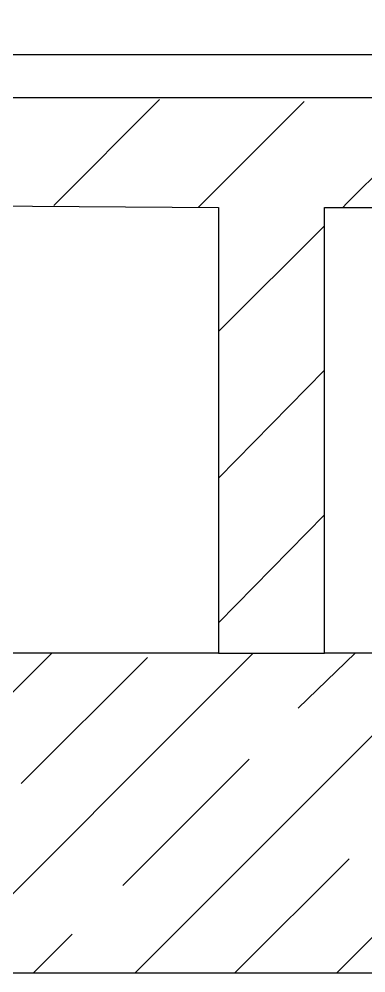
# Model space of a CAD drawing. Extents: x -3 to 1587, y 0 to 1122.
# Drawn here: x 1032.8 to 1060, y 177.6 to 252.6 of the extents above; entities that cross this region are included whole.
import ezdxf

# ---------------------------------------------------------------- set-up
doc = ezdxf.new("R2010")
doc.units = 0
doc.layers.add('Page_1', color=7, linetype='CONTINUOUS')

msp = doc.modelspace()

# ---------------------------------------------------------------- linework, layer by layer
at = {"layer": 'Page_1', "color": 3}
msp.add_lwpolyline([(994.56, 355.5167), (1090.08, 355.5167), (1090.08, 310.2367), (1106.88, 310.2367), (1106.88, 249.7567), (994.56, 249.7567)], close=True, dxfattribs=at)
at = {"layer": 'Page_1', "color": 7}
for points in [[(992.8, 246.3967), (1127.04, 246.3967)], [(1000.96, 238.0767), (1048.48, 237.7567)], [(1048.48, 237.7567), (1048.48, 202.7167), (1056.8, 202.7167)], [(1056.8, 202.7167), (1056.8, 237.7567)], [(1056.8, 237.7567), (1127.04, 237.7567)], [(1048.48, 202.7167), (1001.12, 202.7167)], [(1127.04, 202.7167), (1056.8, 202.7167)], [(903.84, 177.5967), (1152.16, 177.5967)]]:
    msp.add_lwpolyline(points, dxfattribs=at)
at = {"layer": 'Page_1', "color": 1}
for points in [[(1035.52, 237.9167), (1043.84, 246.2367)], [(1046.88, 237.7567), (1055.2, 246.0767)], [(1058.56, 238.0767), (1061.76, 241.2767)], [(1058.24, 237.7567), (1058.56, 238.0767)], [(1048.48, 227.9967), (1056.8, 236.3167)], [(1048.48, 216.4767), (1056.8, 224.9567)], [(1048.48, 205.1167), (1056.8, 213.5967)], [(1010.24, 177.5967), (1035.36, 202.7167)], [(1010.24, 177.5967), (1035.36, 202.7167)], [(1026.08, 177.5967), (1051.2, 202.7167)], [(1026.08, 177.5967), (1051.2, 202.7167)], [(1032.96, 192.4767), (1042.88, 202.3967)], [(1032.96, 192.4767), (1042.88, 202.3967)], [(1041.92, 177.5967), (1067.04, 202.7167)], [(1041.92, 177.5967), (1067.04, 202.7167)], [(1054.72, 198.3967), (1059.2, 202.7167)], [(1054.72, 198.3967), (1059.2, 202.7167)], [(1057.76, 177.5967), (1082.88, 202.7167)], [(1057.76, 177.5967), (1082.88, 202.7167)], [(1040.96, 184.4767), (1050.88, 194.3967)], [(1040.96, 184.4767), (1050.88, 194.3967)], [(1049.76, 177.5967), (1058.72, 186.5567)], [(1049.76, 177.5967), (1058.72, 186.5567)], [(1033.92, 177.5967), (1036.96, 180.6367)], [(1033.92, 177.5967), (1036.96, 180.6367)]]:
    msp.add_lwpolyline(points, dxfattribs=at)
for points in [[(1052.8, 196.4767)], [(1052.8, 196.4767)], [(1039.04, 182.5567)], [(1039.04, 182.5567)]]:
    msp.add_lwpolyline(points, close=True, dxfattribs=at)

doc.saveas('drawing.dxf')
